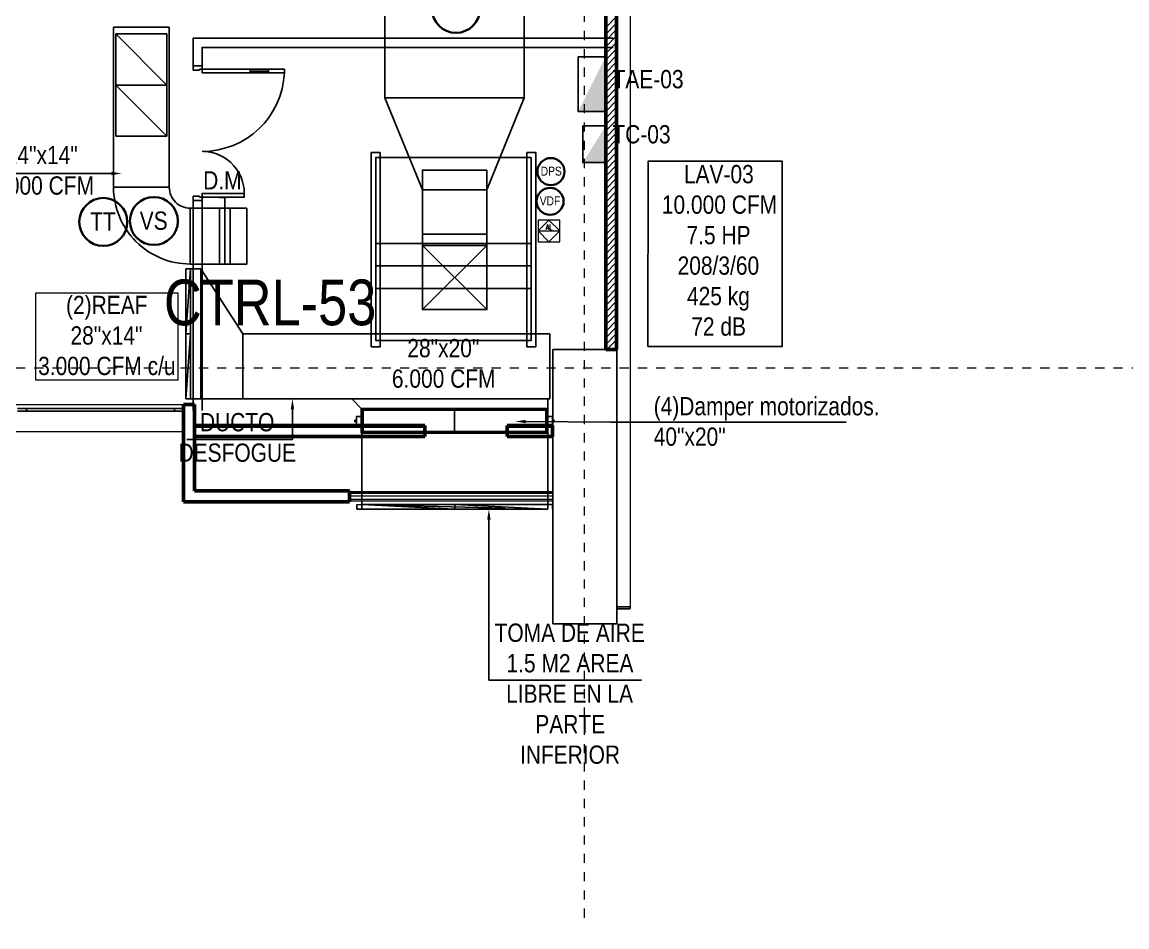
# Model space of a CAD drawing. Header units: inches. Extents: x -3 to 209, y -384 to 20.
# Drawn here: x 145.54 to 157.62, y -28.01 to -18.11 of the extents above; entities that cross this region are included whole.
import ezdxf
from ezdxf import colors
from ezdxf.entities.mleader import LeaderData, LeaderLine
from ezdxf.math import Vec2, Vec3

# ---------------------------------------------------------------- set-up
doc = ezdxf.new("R2010")
doc.units = ezdxf.units.IN
doc.header["$MEASUREMENT"] = 0
doc.linetypes.add('Grid Line 1_2_', pattern=[0.022225, 0.0127, -0.003175, 0.003175, -0.003175])
doc.linetypes.add('HIDDEN2', pattern=[0.1875, 0.125, -0.0625])
for name, color, linetype in [('1-01 HVAC-01A -Equipos', 3, 'Continuous'), ('A-WALL', 253, 'Continuous'), ('BASE PLAN$0$FLOOR LAYOUT 14 Oct (x-ref)$0$20F-032408$0$XDOOR', 253, 'Continuous'), ('BASE PLAN$0$NBS-HEAVY', 253, 'Continuous'), ('BASE PLAN$0$NDS-DOORS', 253, 'Continuous'), ('BASE PLAN$0$WALL', 253, 'Continuous'), ('HVAC TEXTO CVV', 2, 'Continuous'), ('Hvac Textos', 7, 'Continuous'), ('HVAC-Accesorios', 1, 'Continuous'), ('HVAC-Equipos', 3, 'Continuous'), ('HVAC-Extraccion', 114, 'Continuous'), ('HVAC-Rejillas', 2, 'HIDDEN2'), ('HVAC-Retorno', 20, 'Continuous'), ('HVAC-Suministro', 170, 'Continuous'), ('I-WALL', 1, 'Continuous')]:
    doc.layers.add(name, color=color, linetype=linetype)
for name, color, linetype, lineweight in [('1-controlAA', 4, 'Continuous', 5), ('A-GLAZ', 253, 'Continuous', 13), ('A-GLAZ-CURT', 253, 'Continuous', 9), ('A-GLAZ-CWMG', 253, 'Continuous', 9), ('A-WALL-PATT', 253, 'Continuous', 50), ('BASE PLAN$0$A-ABOVE', 253, 'Continuous', 5), ('DET-INST', 3, 'Continuous', 5), ('HVAC -Textos Extraccion', 2, 'Continuous', 9), ('HVAC -Textos Rejillas', 2, 'Continuous', 9), ('HVAC -Textos Retorno', 2, 'Continuous', 9), ('HVAC -Textos Suministro', 7, 'Continuous', 9), ('S-BEAM', 253, 'Continuous', 13), ('S-COLS', 6, 'Continuous', 13), ('S-GRID', 253, 'Continuous', 9), ('TUBO HVAC', 1, 'Continuous', 30), ('TX-INST', 250, 'Continuous', 5)]:
    doc.layers.add(name, color=color, linetype=linetype, lineweight=lineweight)
doc.styles.add('Arial Narrow', font='ARIALN.TTF', dxfattribs={"height": 0.00295})
doc.styles.add('ROMANS', font='romans.shx', dxfattribs={"width": 0.8})
doc.styles.get("Standard").update_dxf_attribs({"font": 'arial.ttf'})

# ---------------------------------------------------------------- blocks, each defined once
blk = doc.blocks.new('rr')
at = {"linetype": 'ByBlock', "lineweight": -2}
for p, q in [((-0.0127, -0.0127), (0.0127, 0.0127)), ((-0.0127, -0.0127), (-0.0127, 0.0127)), ((-0.0127, 0.0127), (0.0127, 0.0127)), ((0.0127, 0.0127), (0.0127, -0.0127)), ((0.0127, -0.0127), (-0.0127, -0.0127))]:
    blk.add_line(p, q, dxfattribs=at)
blk = doc.blocks.new('*U78')
blk.add_lwpolyline([(-1.0399, -0.0566), (-1.0399, 0), (0, 0), (0.0566, -0.0566), (-1.0399, -0.0566)])
blk = doc.blocks.new('*U80')
at = {"layer": 'HVAC-Accesorios', "flags": 128}
for points in [[(0, 0), (-0.119, 0), (-0.119, -0.057)], [(0, 0), (0.61, 0)]]:
    blk.add_lwpolyline(points, dxfattribs=at)
blk.add_lwpolyline([(0, 0.059), (0.61, 0.059), (0.61, -0.059), (0, -0.059)], close=True, dxfattribs=at)
blk = doc.blocks.new('Damper 36x34 - Damper 40x18-V18-1 - Mecánica')
for p, q in [((0, 0.25), (1, 0.25)), ((0, 0.241), (0, 0.25)), ((1, 0.25), (1, 0.241)), ((-0.07, 0.137), (-0.089, 0.137)), ((-0.089, 0.133), (-0.089, 0.137)), ((-0.089, 0.137), (-0.089, 0.137)), ((-0.089, 0.13), (-0.089, 0.133)), ((-0.089, 0.125), (-0.089, 0.13)), ((-0.089, 0.12), (-0.089, 0.125)), ((-0.07, 0.176), (-0.065, 0.176)), ((-0.07, 0.176), (-0.07, 0.078)), ((-0.065, 0.176), (0, 0.176)), ((0, 0.009), (0, 0.241)), ((0, 0.241), (1, 0.241)), ((1, 0.241), (1, 0.009)), ((-0.089, 0.118), (-0.089, 0.12)), ((-0.089, 0.117), (-0.089, 0.118)), ((-0.089, 0.117), (-0.07, 0.117)), ((-0.065, 0.078), (-0.07, 0.078)), ((0, 0.078), (-0.065, 0.078)), ((0, 0), (0, 0.009)), ((1, 0.009), (0, 0.009)), ((1, 0), (0, 0)), ((1, 0.009), (1, 0))]:
    blk.add_line(p, q)
blk = doc.blocks.new('soporte dampers - soporte dampers-960247-1 - Mecánica')
for p, q in [((-0.02, -0.26), (-0.02, 0.01)), ((-0.01, 0.01), (-0.02, 0.01)), ((-0.01, 0.01), (-0.01, -0.26)), ((-0.01, 0.01), (-0.01, -0.06)), ((0, 0.01), (-0.01, 0.01)), ((0.055, 0.01), (0, 0.01)), ((0, -0.06), (0, 0)), ((0, 0), (0.055, 0)), ((0.055, 0.01), (1.946, 0.01)), ((0.055, 0.01), (0.055, 0)), ((0.055, 0), (0.055, 0.01)), ((1.946, 0), (0.055, 0)), ((1.946, 0), (1.946, 0.01)), ((1.967, 0.01), (1.946, 0.01)), ((1.946, 0.01), (1.946, 0)), ((1.946, 0), (1.967, 0)), ((2.001, 0.01), (1.967, 0.01)), ((1.967, 0), (2.001, 0)), ((2.011, 0.01), (2.001, 0.01)), ((2.001, 0), (2.001, -0.06)), ((2.011, -0.19), (2.011, 0.01)), ((2.021, 0.01), (2.011, 0.01)), ((2.011, -0.06), (2.011, 0.01)), ((2.021, 0.01), (2.021, -0.26)), ((-0.01, -0.06), (0, -0.06)), ((2.001, -0.06), (2.011, -0.06)), ((0, -0.19), (-0.01, -0.19)), ((-0.01, -0.19), (-0.01, -0.26)), ((0, -0.25), (0, -0.19)), ((2.001, -0.25), (2.001, -0.19)), ((2.001, -0.19), (2.011, -0.19)), ((2.011, -0.19), (2.011, -0.26)), ((-0.02, -0.26), (-0.01, -0.26)), ((-0.01, -0.26), (0, -0.26)), ((0.055, -0.25), (0, -0.25)), ((0, -0.26), (0.055, -0.26)), ((0.055, -0.25), (1.946, -0.25)), ((0.055, -0.25), (0.055, -0.26)), ((0.055, -0.26), (0.055, -0.25)), ((1.946, -0.26), (0.055, -0.26)), ((1.946, -0.25), (1.946, -0.26)), ((1.946, -0.26), (1.946, -0.25)), ((1.946, -0.25), (2.001, -0.25)), ((2.001, -0.26), (1.946, -0.26)), ((2.011, -0.26), (2.001, -0.26)), ((2.021, -0.26), (2.011, -0.26))]:
    blk.add_line(p, q)
blk = doc.blocks.new('UPAQ-02')
at = {"layer": '1-01 HVAC-01A -Equipos'}
for points in [[(-74852.815, 50919.023), (-74851.115, 50919.023), (-74851.115, 50921.023), (-74852.815, 50921.023)], [(-74852.815, 50920.456), (-74851.115, 50920.456), (-74851.115, 50921.023), (-74852.815, 50921.023)], [(-74852.815, 50920.209), (-74851.115, 50920.209), (-74851.115, 50920.456), (-74852.815, 50920.456)], [(-74852.815, 50919.963), (-74851.115, 50919.963), (-74851.115, 50920.209), (-74852.815, 50920.209)], [(-74852.33, 50919.161), (-74851.625, 50919.161), (-74851.625, 50919.861), (-74852.33, 50919.861)]]:
    blk.add_lwpolyline(points, close=True, dxfattribs=at)
blk = doc.blocks.new('BASE PLAN$0$Z$W@#371D3AC1')
at = {"layer": 'BASE PLAN$0$A-ABOVE', "linetype": 'ByBlock', "lineweight": -2}
blk.add_line((375, 58), (175, 58), dxfattribs=at)
blk.add_lwpolyline([(375, 78), (175, 78), (175, 38), (375, 38)], close=True, dxfattribs=at)
at = {"layer": 'BASE PLAN$0$FLOOR LAYOUT 14 Oct (x-ref)$0$20F-032408$0$XDOOR', "linetype": 'ByBlock', "lineweight": -2}
for p, q in [((900, 1438), (900, 1476)), ((900, 1476), (1000, 1476)), ((1000, 1476), (1000, 1426)), ((930, 1438), (890, 1438)), ((930, 1426), (930, 1438)), ((1000, 1426), (930, 1426)), ((0, 38), (0, 78)), ((0, 78), (900, 78)), ((900, 38), (0, 38)), ((890, 38), (930, 38)), ((900, 78), (900, 38)), ((900, 0), (900, 38)), ((930, 38), (930, 50)), ((930, 50), (1000, 50)), ((1000, 50), (1000, 0)), ((1000, 0), (900, 0))]:
    blk.add_line(p, q, dxfattribs=at)
blk.add_lwpolyline([(439, 1398), (439, 1438), (900, 1438), (900, 1398)], close=True, dxfattribs=at)
for centre, radius, start, end in [((900, 1398), 461, 175.0176, 267.6819), ((900, 38), 900, 90, 177.4527)]:
    blk.add_arc(centre, radius, start, end, dxfattribs=at)
at = {"layer": 'BASE PLAN$0$WALL', "linetype": 'ByBlock', "lineweight": -2}
for p, q in [((1000, 1476), (900, 1476)), ((1000, 0), (900, 0))]:
    blk.add_line(p, q, dxfattribs=at)

msp = doc.modelspace()

# ---------------------------------------------------------------- hatches: boundary and pattern name
at = {"layer": 'HVAC-Equipos'}
h = msp.add_hatch(color=256, dxfattribs=at)
h.dxf.hatch_style = 1
h.paths.add_polyline_path([(151.925, -18.49), (151.625, -19.09), (151.925, -19.09)])
h = msp.add_hatch(color=256, dxfattribs=at)
h.dxf.hatch_style = 1
h.paths.add_polyline_path([(151.925, -19.647), (151.925, -19.247), (151.675, -19.647)])

# ---------------------------------------------------------------- linework, layer by layer
at = {"layer": '1-controlAA', "flags": 128}
msp.add_lwpolyline([(151.424, -20.277), (151.185, -20.277), (151.185, -20.515), (151.424, -20.515)], close=True, dxfattribs=at)
at = {"layer": 'A-GLAZ', "lineweight": 18}
for p, q in [((149.125, -23.248), (151.345, -23.248)), ((151.345, -23.25), (149.125, -23.25)), ((149.125, -23.264), (151.345, -23.264)), ((151.345, -23.298), (149.125, -23.298)), ((151.345, -23.248), (151.345, -23.25)), ((151.345, -23.264), (151.345, -23.25)), ((151.345, -23.264), (151.345, -23.298)), ((151.345, -23.298), (151.345, -23.332)), ((151.345, -23.332), (149.125, -23.332)), ((149.125, -23.346), (151.345, -23.346)), ((149.125, -23.348), (151.345, -23.348)), ((151.345, -23.346), (151.345, -23.332)), ((151.345, -23.346), (151.345, -23.348))]:
    msp.add_line(p, q, dxfattribs=at)
at = {"layer": 'A-GLAZ-CURT', "lineweight": 18}
for p, q in [((147.21, -22.34), (145.594, -22.34)), ((145.594, -22.34), (145.594, -22.365)), ((147.21, -22.365), (147.21, -22.34)), ((145.594, -22.365), (147.21, -22.365))]:
    msp.add_line(p, q, dxfattribs=at)
at = {"layer": 'A-GLAZ-CWMG', "lineweight": 25, "extrusion": (0, 0, -1)}
for p, q in [((145.594, -22.337), (145.494, -22.337)), ((145.594, -22.367), (145.594, -22.337)), ((147.31, -22.337), (147.21, -22.337)), ((147.21, -22.337), (147.21, -22.367)), ((147.31, -22.367), (147.31, -22.337)), ((145.494, -22.367), (145.594, -22.367)), ((147.21, -22.367), (147.31, -22.367))]:
    msp.add_line(p, q, dxfattribs=at)
at = {"layer": 'A-GLAZ-CWMG'}
for p, q in [((147.21, -22.337), (145.594, -22.337)), ((147.21, -22.367), (145.594, -22.367))]:
    msp.add_line(p, q, dxfattribs=at)
at = {"layer": 'A-WALL', "lineweight": 50}
for p, q in [((151.925, -17.432), (151.925, -21.692)), ((152.045, -21.692), (152.045, -17.432)), ((151.925, -21.692), (152.045, -21.692)), ((147.43, -22.292), (147.31, -22.292)), ((147.31, -22.292), (147.31, -23.238)), ((147.43, -23.238), (147.43, -22.292)), ((149.948, -22.522), (147.43, -22.522)), ((147.43, -22.522), (147.43, -22.642)), ((149.948, -22.642), (149.948, -22.522)), ((151.345, -22.522), (150.848, -22.522)), ((150.848, -22.522), (150.848, -22.642)), ((151.345, -22.642), (151.345, -22.522)), ((147.43, -22.642), (149.948, -22.642)), ((150.848, -22.642), (151.345, -22.642)), ((147.31, -23.238), (147.31, -23.358)), ((149.125, -23.238), (147.43, -23.238)), ((149.125, -23.358), (149.125, -23.238)), ((147.31, -23.358), (149.125, -23.358))]:
    msp.add_line(p, q, dxfattribs=at)
at = {"layer": 'A-WALL', "lineweight": 18}
for p, q in [((143.765, -22.292), (147.31, -22.292)), ((147.43, -22.542), (149.948, -22.542)), ((150.848, -22.542), (151.345, -22.542)), ((147.31, -22.592), (143.765, -22.592))]:
    msp.add_line(p, q, dxfattribs=at)
at = {"layer": 'A-WALL-PATT', "linetype": 'Continuous', "lineweight": 9}
for p, q in [((151.925, -18.171), (152.045, -18.051)), ((151.925, -18.242), (152.045, -18.122)), ((151.925, -18.312), (152.045, -18.192)), ((151.925, -18.383), (152.045, -18.263)), ((151.925, -18.454), (152.045, -18.334)), ((151.925, -18.525), (152.045, -18.405)), ((151.925, -18.595), (152.045, -18.475)), ((151.925, -18.666), (152.045, -18.546)), ((151.925, -18.737), (152.045, -18.617)), ((151.925, -18.807), (152.045, -18.687)), ((151.925, -18.878), (152.045, -18.758)), ((151.925, -18.949), (152.045, -18.829)), ((151.925, -19.02), (152.045, -18.9)), ((151.925, -19.09), (152.045, -18.97)), ((151.925, -19.161), (152.045, -19.041)), ((151.925, -19.232), (152.045, -19.112)), ((151.925, -19.302), (152.045, -19.182)), ((151.925, -19.373), (152.045, -19.253)), ((151.925, -19.444), (152.045, -19.324)), ((151.925, -19.514), (152.045, -19.394)), ((151.925, -19.585), (152.045, -19.465)), ((151.925, -19.656), (152.045, -19.536)), ((151.925, -19.727), (152.045, -19.607)), ((151.925, -19.797), (152.045, -19.677)), ((151.925, -19.868), (152.045, -19.748)), ((151.925, -19.939), (152.045, -19.819)), ((151.925, -20.009), (152.045, -19.889)), ((151.925, -20.08), (152.045, -19.96)), ((151.925, -20.151), (152.045, -20.031)), ((151.925, -20.222), (152.045, -20.102)), ((151.925, -20.292), (152.045, -20.172)), ((151.925, -20.363), (152.045, -20.243)), ((151.925, -20.434), (152.045, -20.314)), ((151.925, -20.504), (152.045, -20.384)), ((151.925, -20.575), (152.045, -20.455)), ((151.925, -20.646), (152.045, -20.526)), ((151.925, -20.717), (152.045, -20.597)), ((151.925, -20.787), (152.045, -20.667)), ((151.925, -20.858), (152.045, -20.738)), ((151.925, -20.929), (152.045, -20.809)), ((151.925, -20.999), (152.045, -20.879)), ((151.925, -21.07), (152.045, -20.95)), ((151.925, -21.141), (152.045, -21.021)), ((151.925, -21.212), (152.045, -21.092)), ((151.925, -21.282), (152.045, -21.162)), ((151.925, -21.353), (152.045, -21.233)), ((151.925, -21.424), (152.045, -21.304)), ((151.925, -21.494), (152.045, -21.374)), ((151.925, -21.565), (152.045, -21.445)), ((151.925, -21.636), (152.045, -21.516)), ((151.939, -21.692), (152.045, -21.587)), ((152.01, -21.692), (152.045, -21.657))]:
    msp.add_line(p, q, dxfattribs=at)
at = {"layer": 'BASE PLAN$0$NBS-HEAVY'}
for p, q in [((147.413, -20.984), (147.413, -20.064)), ((147.413, -22.358), (147.413, -20.984)), ((147.513, -22.358), (147.513, -20.984))]:
    msp.add_line(p, q, dxfattribs=at)
for points in [[(147.413, -18.588), (147.413, -18.288), (152.008, -18.288)], [(147.513, -18.616), (147.513, -18.388), (152.008, -18.388)], [(147.513, -20.984), (147.513, -20.064)]]:
    msp.add_lwpolyline(points, dxfattribs=at)
at = {"layer": 'DET-INST'}
msp.add_line((151.185, -20.396), (151.424, -20.396), dxfattribs=at)
at = {"layer": 'DET-INST', "flags": 128}
msp.add_lwpolyline([(151.304, -20.277), (151.185, -20.396), (151.304, -20.515), (151.424, -20.396)], close=True, dxfattribs=at)
at = {"layer": 'HVAC -Textos Rejillas'}
msp.add_lwpolyline([(147.247, -22.026), (145.694, -22.026), (145.694, -21.073), (147.247, -21.073)], close=True, dxfattribs=at)
at = {"layer": 'HVAC TEXTO CVV'}
msp.add_lwpolyline([(152.387, -21.661), (153.854, -21.661), (153.856, -19.633), (152.389, -19.633)], close=True, dxfattribs=at)
at = {"layer": 'HVAC-Equipos'}
for points in [[(151.925, -19.09), (151.925, -18.49), (151.625, -18.49), (151.625, -19.09)], [(151.925, -19.647), (151.925, -19.247), (151.675, -19.247), (151.675, -19.647)]]:
    msp.add_lwpolyline(points, close=True, dxfattribs=at)
at = {"layer": 'HVAC-Extraccion'}
for p, q in [((147.959, -21.521), (147.959, -21.877)), ((147.959, -21.521), (151.314, -21.521)), ((151.314, -21.521), (151.313, -21.877)), ((147.959, -22.232), (147.959, -21.877)), ((151.313, -22.233), (151.313, -21.877)), ((147.959, -22.232), (151.313, -22.233))]:
    msp.add_line(p, q, dxfattribs=at)
for points in [[(147.497, -22.232), (147.387, -22.232), (147.387, -20.81), (147.497, -20.81)], [(147.497, -22.232), (147.957, -22.232), (147.956, -21.521), (147.497, -20.81)], [(149.259, -23.388), (151.291, -23.388), (151.291, -22.343), (149.259, -22.343)]]:
    msp.add_lwpolyline(points, close=True, dxfattribs=at)
at = {"layer": 'HVAC-Retorno'}
for p, q in [((146.545, -18.167), (146.544, -19.918)), ((146.545, -18.167), (146.85, -18.167)), ((147.154, -18.167), (146.85, -18.167)), ((147.154, -18.167), (147.154, -19.918)), ((146.544, -19.918), (146.849, -19.918)), ((147.154, -19.918), (146.849, -19.918)), ((147.383, -20.147), (147.382, -20.452)), ((147.383, -20.147), (148.001, -20.148)), ((148.001, -20.148), (148.001, -20.453)), ((147.382, -20.757), (147.382, -20.452)), ((148, -20.757), (148.001, -20.453)), ((147.382, -20.757), (148, -20.757))]:
    msp.add_line(p, q, dxfattribs=at)
msp.add_lwpolyline([(147.382, -20.147), (147.382, -20.757, -0.414214), (146.544, -19.918), (147.154, -19.918, 0.414214)], format="xyb", close=True, dxfattribs=at)
at = {"layer": 'HVAC-Suministro'}
for p, q in [((149.511, -14.085), (149.511, -18.941)), ((151.035, -14.085), (151.035, -18.941)), ((149.511, -18.941), (150.273, -18.941)), ((151.035, -18.941), (150.273, -18.941)), ((149.921, -19.947), (150.273, -19.947)), ((149.921, -19.947), (149.921, -20.556)), ((150.626, -19.947), (150.273, -19.947)), ((150.626, -19.947), (150.626, -20.556)), ((149.921, -20.556), (150.273, -20.556)), ((150.626, -20.556), (149.921, -21.256)), ((150.626, -21.256), (149.921, -20.556)), ((150.626, -20.556), (150.273, -20.556))]:
    msp.add_line(p, q, dxfattribs=at)
for points in [[(151.035, -18.941), (149.511, -18.941), (149.921, -19.947), (150.626, -19.947)], [(150.626, -20.556), (149.921, -20.556), (149.921, -21.256), (150.626, -21.256)]]:
    msp.add_lwpolyline(points, close=True, dxfattribs=at)
at = {"layer": 'I-WALL'}
for points in [[(149.461, -19.536), (149.361, -19.536), (149.361, -21.662), (149.461, -21.662)], [(151.061, -19.536), (151.161, -19.536), (151.161, -21.662), (151.061, -21.662)]]:
    msp.add_lwpolyline(points, close=True, dxfattribs=at)
at = {"layer": 'S-BEAM'}
for p, q in [((152.195, -24.507), (152.195, -17.784)), ((152.05, -24.526), (152.05, -24.507)), ((152.185, -24.506), (152.055, -24.506)), ((152.055, -24.506), (152.185, -24.506)), ((152.19, -24.507), (152.19, -24.526)), ((152.195, -24.526), (152.195, -24.507)), ((152.055, -24.527), (152.185, -24.527)), ((152.185, -24.527), (152.055, -24.527))]:
    msp.add_line(p, q, dxfattribs=at)
for centre, major_axis, start_param, end_param in [((152.055, -24.507), (0.01, 0), 1.570796, 2.874226), ((152.055, -24.507), (0.005, 0), 1.570796, 3.141593), ((152.185, -24.507), (0.01, 0), 0, 1.570796), ((152.185, -24.507), (0.005, 0), 0, 1.570796), ((152.055, -24.526), (0.01, 0), 3.408959, 4.712389), ((152.055, -24.526), (0.005, 0), 3.141593, 4.712389), ((152.185, -24.526), (0.01, 0), 4.712389, 6.283185), ((152.185, -24.526), (0.005, 0), 4.712389, 6.283185)]:
    msp.add_ellipse(centre, major_axis=major_axis, ratio=0.059533, start_param=start_param, end_param=end_param, dxfattribs=at)
at = {"layer": 'S-COLS', "lineweight": 25}
for p, q in [((152.046, -21.692), (151.346, -21.692)), ((151.346, -21.692), (151.346, -24.692)), ((152.046, -24.692), (152.046, -21.692)), ((151.346, -24.692), (152.046, -24.692))]:
    msp.add_line(p, q, dxfattribs=at)
at = {"layer": 'S-GRID', "linetype": 'Grid Line 1_2_'}
for p, q in [((151.69, 18.992), (151.69, -28.008)), ((122.677, -21.892), (191.998, -21.892))]:
    msp.add_line(p, q, dxfattribs=at)
at = {"layer": 'TUBO HVAC'}
for centre, radius in [((150.288, -17.967), 0.262), ((151.326, -19.746), 0.148), ((151.317, -20.072), 0.148), ((146.432, -20.297), 0.262), ((146.985, -20.287), 0.262)]:
    msp.add_circle(centre, radius, dxfattribs=at)

# ---------------------------------------------------------------- block references
at = {"layer": 'BASE PLAN$0$NDS-DOORS', "xscale": 0.0009999999999852297, "yscale": 0.0009999999999852297, "zscale": 0.0009999999999852297, "rotation": 180}
msp.add_blockref('BASE PLAN$0$Z$W@#371D3AC1', (148.413, -18.588), dxfattribs=at)
at = {"layer": 'HVAC-Accesorios', "xscale": -1, "rotation": 180}
for name, p in [('soporte dampers - soporte dampers-960247-1 - Mecánica', (149.272, -22.597)), ('Damper 36x34 - Damper 40x18-V18-1 - Mecánica', (149.272, -22.347))]:
    msp.add_blockref(name, p, dxfattribs=at)
at = {"layer": 'HVAC-Accesorios', "rotation": 180}
msp.add_blockref('Damper 36x34 - Damper 40x18-V18-1 - Mecánica', (151.272, -22.347), dxfattribs=at)
at = {"layer": 'HVAC-Equipos', "rotation": 270}
msp.add_blockref('*U80', (147.76, -20.148), dxfattribs=at)
at = {"layer": 'HVAC-Extraccion', "xscale": 1.953866694221574, "yscale": 1.953866694221574, "zscale": 1.953866694221574, "rotation": 179.9999999831808}
msp.add_blockref('*U78', (149.259, -22.343), dxfattribs=at)
at = {"layer": 'HVAC-Rejillas', "zscale": 12}
for p, xscale, yscale, rotation in [((146.849, -18.52), 22, 22, 270), ((146.849, -19.079), 22, 22, 270), ((147.361, -21.166), -28, 2, 90), ((147.361, -21.877), -28, 2, 90), ((150.275, -23.414), -84.252, 2, 180), ((149.767, -23.414), -40, 2, 180), ((150.783, -23.414), -40, 2, 180)]:
    msp.add_blockref('rr', p, dxfattribs=dict(at, xscale=xscale, yscale=yscale, rotation=rotation))
at = {"layer": 'HVAC-Suministro', "rotation": 180}
msp.add_blockref('UPAQ-02', (-74701.704, 50899.431), dxfattribs=at)

# ---------------------------------------------------------------- texts
at = {"layer": 'HVAC -Textos Extraccion', "insert": (147.524, -19.742), "char_height": 0.2, "width": 0.48273, "attachment_point": 1, "style": 'Arial Narrow'}
msp.add_mtext('D.M', dxfattribs=at)
at = {"layer": 'HVAC -Textos Rejillas', "char_height": 0.2, "width": 1.6348, "attachment_point": 1, "style": 'Arial Narrow'}
for s, insert in [('TAE-03', (152, -18.635)), ('TC-03', (151.998, -19.238)), ('\\pi0.38391;(2)REAF\\P\\pi0.43255;28"x14"\\P\\pi0.078998;3.000 CFM c/u', (145.641, -21.105)), ('\\pi0.43255;28"x20"\\P\\pi0.26345;6.000 CFM ', (149.324, -21.577)), ('\\pi0.42375;DUCTO \\P\\pi0.1893;DESFOGUE ', (147.065, -22.387)), ('\\pi0.0053282;TOMA DE AIRE \\P\\pi0.13541;1.5 M2 AREA \\P\\pi0.13139;LIBRE EN LA \\P\\pi0.45049;PARTE \\P\\pi0.28261;INFERIOR', (150.705, -24.69))]:
    msp.add_mtext(s, dxfattribs=dict(at, insert=insert))
at = {"layer": 'HVAC -Textos Retorno', "insert": (144.737, -19.465), "char_height": 0.2, "width": 2.02741, "attachment_point": 1, "style": 'Arial Narrow'}
msp.add_mtext('\\pi0.62885;24"x14" \\P\\pi0.46022;3.000 CFM', dxfattribs=at)
at = {"layer": 'HVAC -Textos Suministro', "insert": (147.095, -20.927), "char_height": 0.5, "width": 3.107, "attachment_point": 1, "style": 'Arial Narrow'}
msp.add_mtext('CTRL-53', dxfattribs=at)
at = {"layer": 'HVAC TEXTO CVV', "insert": (152.331, -19.674), "char_height": 0.2, "width": 1.6348, "attachment_point": 1, "style": 'Arial Narrow'}
msp.add_mtext('\\pi0.44898;LAV-03\\P\\pi0.20792;10.000 CFM\\P\\pi0.4775;7.5 HP\\P\\pi0.38029;208/3/60\\P\\pi0.48261;425 kg\\P\\pi0.52927;72 dB', dxfattribs=at)
at = {"layer": 'HVAC TEXTO CVV', "color": 1, "attachment_point": 1, "style": 'Arial Narrow'}
for s, insert, char_height, width in [('\\pi0.29227;DPS', (150.922, -19.692), 0.098, 0.80105), ('\\pi0.29103;VDF', (150.913, -20.018), 0.098, 0.80105), ('\\pi0.68241;TT', (145.606, -20.193), 0.2, 1.6348), ('\\pi0.67109;VS', (146.159, -20.183), 0.2, 1.6348)]:
    msp.add_mtext(s, dxfattribs=dict(at, insert=insert, char_height=char_height, width=width))
at = {"layer": 'Hvac Textos', "insert": (152.45, -22.212), "char_height": 0.2, "width": 2.9638, "attachment_point": 1, "style": 'Arial Narrow'}
msp.add_mtext('(4)Damper motorizados. 40"x20"', dxfattribs=at)
at = {"layer": 'TX-INST', "color": 7, "insert": (151.306, -20.326), "char_height": 0.056, "width": 0.13388, "attachment_point": 2, "line_spacing_factor": 0.964689, "style": 'ROMANS'}
msp.add_mtext('AL', dxfattribs=at)

# ---------------------------------------------------------------- leaders
at = {"layer": 'HVAC -Textos Rejillas'}
ml = msp.add_multileader_mtext('Standard', dxfattribs=at)
ml.set_content('', color=256)
ml.set_leader_properties()
ml.build(insert=Vec2(0, 0))
ml.multileader.update_dxf_attribs({"dogleg_length": 0.36, "arrow_head_size": 0.113})
ctx = ml.context
ctx.base_point, ctx.char_height, ctx.arrow_head_size, ctx.landing_gap_size, ctx.plane_origin, ctx.plane_x_axis, ctx.plane_y_axis = Vec3(145.065, -19.767), 0.113, 0.113, 0.0564, Vec3(140.313, -20.254), Vec3(-1, 0), Vec3(0, -1)
notes = []
notes.append((ctx, [(1, (1, 1, 0), (146.22, -19.767), (-1, 0), 1.155, [(0, [(146.634, -19.767)], 0, [])])]))
ctx.mtext.insert, ctx.mtext.text_direction, ctx.mtext.rotation, ctx.mtext.flow_direction = Vec3(145.009, -19.824), Vec3(-1, 0), 3.141593, 5
ml = msp.add_multileader_mtext('Standard', dxfattribs=at)
ml.set_content('', color=256)
ml.set_leader_properties()
ml.build(insert=Vec2(0, 0))
ml.multileader.update_dxf_attribs({"dogleg_length": 0.36, "arrow_head_size": 0.113})
ctx = ml.context
ctx.base_point, ctx.char_height, ctx.arrow_head_size, ctx.landing_gap_size, ctx.plane_origin, ctx.plane_x_axis, ctx.plane_y_axis = Vec3(147.345, -22.676), 0.113, 0.113, 0.0564, Vec3(142.593, -23.162), Vec3(-1, 0), Vec3(0, -1)
notes.append((ctx, [(1, (1, 1, 0), (148.5, -22.676), (-1, 0), 1.155, [(0, [(148.5, -22.232)], 0, [])])]))
ctx.mtext.insert, ctx.mtext.text_direction, ctx.mtext.rotation, ctx.mtext.flow_direction = Vec3(147.289, -22.732), Vec3(-1, 0), 3.141593, 5
ml = msp.add_multileader_mtext('Standard', dxfattribs=at)
ml.set_content('', color=256)
ml.set_leader_properties()
ml.build(insert=Vec2(0, 0))
ml.multileader.update_dxf_attribs({"dogleg_length": 0.36, "arrow_head_size": 0.113})
ctx = ml.context
ctx.base_point, ctx.char_height, ctx.arrow_head_size, ctx.landing_gap_size, ctx.plane_origin, ctx.plane_x_axis, ctx.plane_y_axis = Vec3(152.429, -25.308), 0.113, 0.113, 0.0564, Vec3(156.581, -25.798), Vec3(-1, 0), Vec3(0, -1)
ctx.text_align_type = 2
notes.append((ctx, [(1, (1, 1, 0), (150.648, -25.308), (1, 0), 1.668, [(0, [(150.648, -23.439)], 0, [])])]))
ctx.mtext.insert, ctx.mtext.text_direction, ctx.mtext.rotation, ctx.mtext.alignment, ctx.mtext.flow_direction = Vec3(152.372, -25.365), Vec3(-1, 0), 3.141593, 3, 5
at = {"layer": 'Hvac Textos'}
ml = msp.add_multileader_mtext('Standard', dxfattribs=at)
ml.set_content('', color=256)
ml.set_leader_properties()
ml.build(insert=Vec2(0, 0))
ml.multileader.update_dxf_attribs({"dogleg_length": 0.36, "arrow_head_size": 0.113})
ctx = ml.context
ctx.base_point, ctx.char_height, ctx.arrow_head_size, ctx.landing_gap_size, ctx.plane_origin, ctx.plane_x_axis, ctx.plane_y_axis = Vec3(154.666, -22.486), 0.113, 0.113, 0.0564, Vec3(156.796, -22.973), Vec3(-1, 0), Vec3(0, -1)
ctx.text_align_type = 2
notes.append((ctx, [(1, (1, 1, 0), (151.979, -22.486), (1, 0), 2.574, [(0, [(150.937, -22.479)], 0, [])])]))
ctx.mtext.insert, ctx.mtext.text_direction, ctx.mtext.rotation, ctx.mtext.alignment, ctx.mtext.flow_direction = Vec3(154.609, -22.542), Vec3(-1, 0), 3.141593, 3, 5
for ctx, leaders in notes:
    for number, flags, end, landing, length, lines in leaders:
        leader = LeaderData()
        leader.index, (leader.has_last_leader_line, leader.has_dogleg_vector, leader.attachment_direction) = number, flags
        leader.last_leader_point, leader.dogleg_vector, leader.dogleg_length = Vec3(end), Vec3(landing), length
        for number, points, colour, breaks in lines:
            line = LeaderLine()
            line.index, line.vertices, line.color, line.breaks = number, Vec3.list(points), colors.encode_raw_color(colour), breaks
            leader.lines.append(line)
        ctx.leaders.append(leader)

doc.saveas('drawing.dxf')
